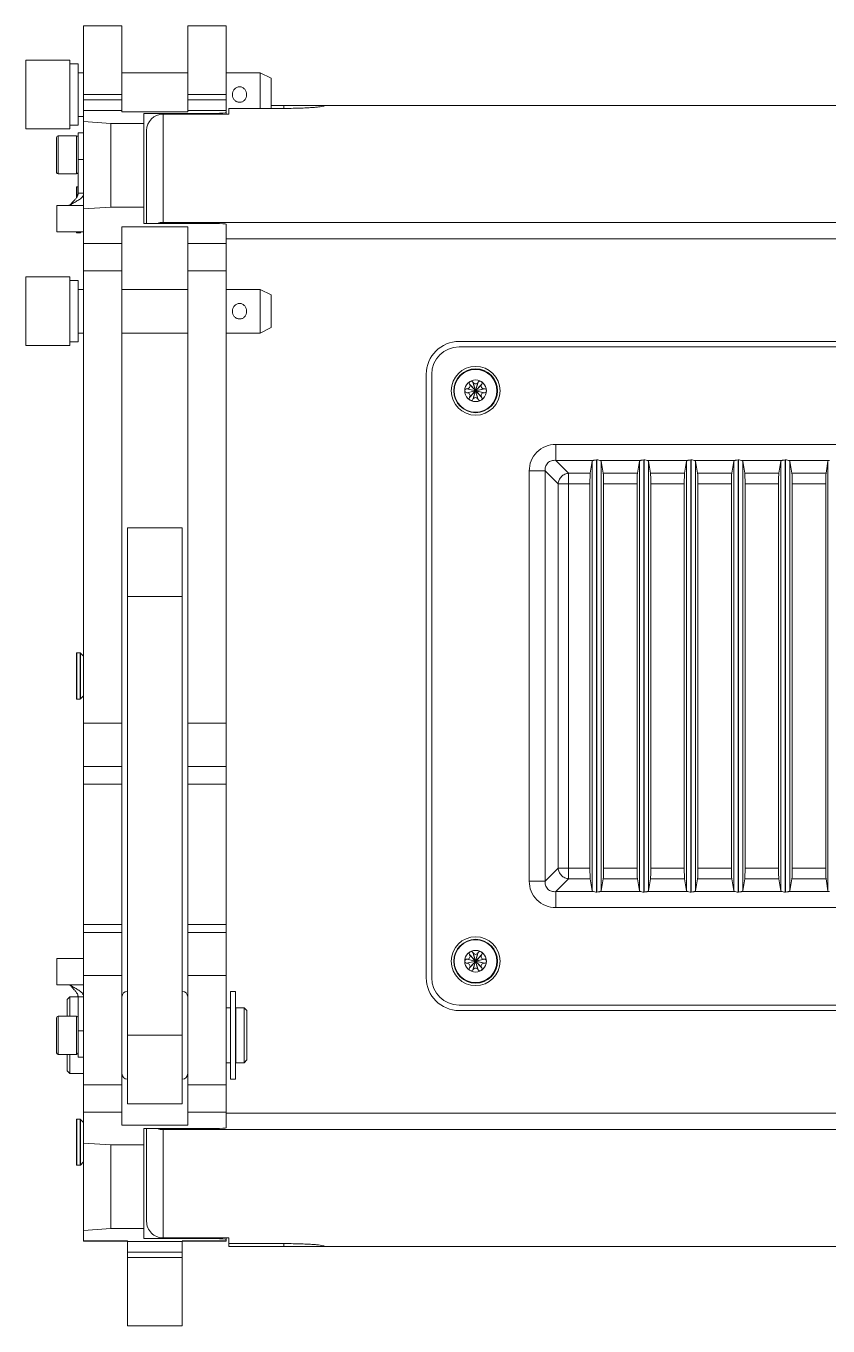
# Model space of a CAD drawing. Header units: millimetres. Extents: x 0 to 2524, y 0 to 1785.
# Drawn here: x 1620.2 to 1766.4, y 1192.5 to 1429.5 of the extents above; entities that cross this region are included whole.
import ezdxf

# ---------------------------------------------------------------- set-up
doc = ezdxf.new("R2010")
doc.units = ezdxf.units.MM
doc.header["$LTSCALE"] = 0.1
doc.layers.get('0').update_dxf_attribs({"lineweight": 13})

msp = doc.modelspace()

# ---------------------------------------------------------------- linework, layer by layer
for p, q in [((1630.67, 1207.96), (1630.67, 1429.47)), ((1637.67, 1429.47), (1630.67, 1429.47)), ((1637.67, 1413.82), (1637.67, 1429.47)), ((1649.67, 1413.82), (1649.67, 1429.47)), ((1656.67, 1429.47), (1649.67, 1429.47)), ((1656.67, 1413.41), (1656.67, 1429.47)), ((1620.17, 1410.72), (1620.17, 1423.22)), ((1628.17, 1423.22), (1620.17, 1423.22)), ((1628.17, 1410.72), (1628.17, 1423.22)), ((1629.67, 1422.55), (1628.17, 1422.55)), ((1629.67, 1411.39), (1629.67, 1422.55)), ((1630.67, 1420.95), (1629.67, 1420.95)), ((1649.67, 1420.95), (1637.67, 1420.95)), ((1662.87, 1420.95), (1656.67, 1420.95)), ((1662.87, 1414.45), (1662.87, 1420.95)), ((1664.87, 1419.95), (1662.87, 1420.95)), ((1664.87, 1414.45), (1664.87, 1419.95)), ((1637.67, 1416.97), (1630.67, 1416.97)), ((1637.67, 1416.03), (1630.67, 1416.03)), ((1656.67, 1416.97), (1649.67, 1416.97)), ((1656.67, 1416.03), (1649.67, 1416.03)), ((2305.47, 1414.97), (1664.87, 1414.97)), ((1667.17, 1414.45), (1667.17, 1414.97)), ((1630.67, 1412.99), (1629.67, 1412.99)), ((1637.67, 1414.04), (1630.67, 1414.04)), ((1649.67, 1413.82), (1637.67, 1413.82)), ((1641.67, 1393.46), (1641.67, 1413.54)), ((1654.67, 1413.54), (1641.67, 1413.54)), ((1645.17, 1393.46), (1645.17, 1413.41)), ((1645.17, 1413.41), (1657.17, 1413.41)), ((1656.67, 1414.04), (1649.67, 1414.04)), ((1654.67, 1413.54), (1654.67, 1413.41)), ((1657.17, 1414.45), (1657.17, 1413.41)), ((1667.17, 1414.45), (1657.17, 1414.45)), ((1628.17, 1410.72), (1620.17, 1410.72)), ((1629.67, 1411.39), (1628.17, 1411.39)), ((1630.67, 1412.07), (1635.67, 1411.72)), ((1635.67, 1396.47), (1635.67, 1411.72)), ((1635.67, 1411.72), (1641.67, 1411.72)), ((1642.17, 1393.46), (1642.17, 1410.4)), ((1625.76, 1402.79), (1625.76, 1409.15)), ((1626.06, 1402.49), (1626.06, 1409.45)), ((1629.37, 1409.45), (1626.06, 1409.45)), ((1629.37, 1402.49), (1629.37, 1409.45)), ((1629.67, 1398.97), (1629.67, 1409.97)), ((1630.67, 1409.97), (1629.67, 1409.97)), ((1630.67, 1405.14), (1629.67, 1405.14)), ((1629.37, 1402.49), (1626.06, 1402.49)), ((1629.37, 1398.16), (1629.37, 1400.07)), ((1629.47, 1398.3), (1629.47, 1400.17)), ((1629.67, 1400.17), (1629.47, 1400.17)), ((1629.66, 1398.81), (1629.67, 1398.97)), ((1630.67, 1398.97), (1629.67, 1398.97)), ((1625.79, 1396.77), (1625.79, 1391.97)), ((1628.04, 1396.77), (1625.79, 1396.77)), ((1628.22, 1396.77), (1630.67, 1396.77)), ((1630.67, 1396.12), (1635.67, 1396.47)), ((1635.67, 1396.47), (1641.67, 1396.47)), ((1645.17, 1393.67), (2325.17, 1393.67)), ((1630.67, 1391.97), (1625.79, 1391.97)), ((1629.37, 1391.87), (1629.37, 1391.97)), ((1629.47, 1391.77), (1629.47, 1391.97)), ((1630.03, 1391.77), (1629.47, 1391.77)), ((1630.03, 1391.77), (1630.03, 1391.97)), ((1630.1, 1391.8), (1630.1, 1391.97)), ((1630.27, 1391.97), (1630.1, 1391.8)), ((1637.67, 1229.1), (1637.67, 1392.83)), ((1649.67, 1392.83), (1637.67, 1392.83)), ((1654.67, 1393.46), (1641.67, 1393.46)), ((1649.67, 1229.1), (1649.67, 1392.83)), ((1656.67, 1228.61), (1656.67, 1393.32)), ((1630.67, 1389.8), (1637.67, 1389.8)), ((1649.67, 1389.8), (1656.67, 1389.8)), ((1656.67, 1390.67), (2313.67, 1390.67)), ((1637.67, 1384.81), (1630.67, 1384.81)), ((1656.67, 1384.81), (1649.67, 1384.81)), ((1620.17, 1371.22), (1620.17, 1383.72)), ((1628.17, 1383.72), (1620.17, 1383.72)), ((1628.17, 1371.22), (1628.17, 1383.72)), ((1629.67, 1383.05), (1628.17, 1383.05)), ((1629.67, 1371.89), (1629.67, 1383.05)), ((1630.67, 1381.45), (1629.67, 1381.45)), ((1649.67, 1381.45), (1637.67, 1381.45)), ((1662.87, 1381.45), (1656.67, 1381.45)), ((1662.87, 1373.49), (1662.87, 1381.45)), ((1664.87, 1380.45), (1662.87, 1381.45)), ((1664.87, 1374.49), (1664.87, 1380.45)), ((1630.67, 1373.49), (1629.67, 1373.49)), ((1649.67, 1373.49), (1637.67, 1373.49)), ((1662.87, 1373.49), (1656.67, 1373.49)), ((1664.87, 1374.49), (1662.87, 1373.49)), ((1628.17, 1371.22), (1620.17, 1371.22)), ((1629.67, 1371.89), (1628.17, 1371.89)), ((1699.17, 1371.97), (2271.17, 1371.97)), ((1904.17, 1370.97), (1699.17, 1370.97)), ((1693.17, 1255.97), (1693.17, 1365.97)), ((1694.17, 1365.97), (1694.17, 1255.97)), ((1700.57, 1363.34), (1703.77, 1362.59)), ((1700.57, 1363.34), (1700.65, 1363.34)), ((1700.57, 1362.59), (1703.77, 1363.34)), ((1700.65, 1363.34), (1703.68, 1362.59)), ((1700.65, 1362.59), (1703.68, 1363.34)), ((1701.04, 1361.77), (1703.29, 1364.17)), ((1701.09, 1364.09), (1701.04, 1364.17)), ((1701.04, 1364.17), (1703.29, 1361.77)), ((1701.09, 1361.84), (1703.25, 1364.09)), ((1701.09, 1364.09), (1703.25, 1361.84)), ((1701.69, 1361.39), (1702.64, 1364.54)), ((1701.69, 1364.54), (1702.64, 1361.39)), ((1701.69, 1364.54), (1701.74, 1364.47)), ((1701.74, 1361.47), (1702.6, 1364.47)), ((1701.74, 1364.47), (1702.6, 1361.47)), ((1702.6, 1364.47), (1702.64, 1364.54)), ((1703.29, 1364.17), (1703.25, 1364.09)), ((1703.68, 1363.34), (1703.77, 1363.34)), ((1700.65, 1362.59), (1700.57, 1362.59)), ((1701.04, 1361.77), (1701.09, 1361.84)), ((1701.74, 1361.47), (1701.69, 1361.39)), ((1702.64, 1361.39), (1702.6, 1361.47)), ((1703.25, 1361.84), (1703.29, 1361.77)), ((1703.77, 1362.59), (1703.68, 1362.59)), ((1716.78, 1353.18), (1716.78, 1350.28)), ((1716.78, 1353.18), (1886.55, 1353.18)), ((1719.14, 1347.93), (1716.78, 1350.28)), ((1723.69, 1350.28), (1716.78, 1350.28)), ((1723.08, 1347.93), (1723.44, 1350.14)), ((1723.44, 1350.14), (1723.44, 1271.8)), ((1724.24, 1350.35), (1724.24, 1271.58)), ((1724.24, 1350.35), (1724.29, 1350.35)), ((1724.29, 1271.58), (1724.29, 1350.35)), ((1732.29, 1350.28), (1724.85, 1350.28)), ((1725.09, 1271.8), (1725.09, 1350.14)), ((1725.45, 1347.93), (1725.09, 1350.14)), ((1731.68, 1347.93), (1732.04, 1350.14)), ((1732.04, 1350.14), (1732.04, 1271.8)), ((1732.84, 1350.35), (1732.84, 1271.58)), ((1732.84, 1350.35), (1732.89, 1350.35)), ((1732.89, 1271.58), (1732.89, 1350.35)), ((1740.89, 1350.28), (1733.45, 1350.28)), ((1733.69, 1271.8), (1733.69, 1350.14)), ((1734.05, 1347.93), (1733.69, 1350.14)), ((1740.28, 1347.93), (1740.64, 1350.14)), ((1740.64, 1350.14), (1740.64, 1271.8)), ((1741.44, 1350.35), (1741.44, 1271.58)), ((1741.44, 1350.35), (1741.49, 1350.35)), ((1741.49, 1271.58), (1741.49, 1350.35)), ((1749.49, 1350.28), (1742.05, 1350.28)), ((1742.29, 1271.8), (1742.29, 1350.14)), ((1742.65, 1347.93), (1742.29, 1350.14)), ((1748.88, 1347.93), (1749.24, 1350.14)), ((1749.24, 1350.14), (1749.24, 1271.8)), ((1750.04, 1350.35), (1750.04, 1271.58)), ((1750.04, 1350.35), (1750.09, 1350.35)), ((1750.09, 1271.58), (1750.09, 1350.35)), ((1758.09, 1350.28), (1750.65, 1350.28)), ((1750.89, 1271.8), (1750.89, 1350.14)), ((1751.25, 1347.93), (1750.89, 1350.14)), ((1757.48, 1347.93), (1757.84, 1350.14)), ((1757.84, 1350.14), (1757.84, 1271.8)), ((1758.64, 1350.35), (1758.64, 1271.58)), ((1758.64, 1350.35), (1758.69, 1350.35)), ((1758.69, 1271.58), (1758.69, 1350.35)), ((1766.69, 1350.28), (1759.25, 1350.28)), ((1759.49, 1271.8), (1759.49, 1350.14)), ((1759.85, 1347.93), (1759.49, 1350.14)), ((1766.08, 1347.93), (1766.44, 1350.14)), ((1766.44, 1350.14), (1766.44, 1271.8)), ((1711.95, 1273.58), (1711.95, 1348.35)), ((1711.95, 1348.35), (1714.85, 1348.35)), ((1714.85, 1273.58), (1714.85, 1348.35)), ((1717.21, 1346), (1714.85, 1348.35)), ((1719.14, 1274.01), (1719.14, 1347.93)), ((1723.08, 1347.93), (1719.14, 1347.93)), ((1731.68, 1347.93), (1725.45, 1347.93)), ((1740.28, 1347.93), (1734.05, 1347.93)), ((1748.88, 1347.93), (1742.65, 1347.93)), ((1757.48, 1347.93), (1751.25, 1347.93)), ((1766.08, 1347.93), (1759.85, 1347.93)), ((1717.21, 1346), (1717.21, 1275.94)), ((1717.21, 1346), (1723.02, 1346)), ((1723.02, 1275.94), (1723.02, 1346)), ((1725.52, 1275.94), (1725.52, 1346)), ((1731.62, 1346), (1725.52, 1346)), ((1731.62, 1275.94), (1731.62, 1346)), ((1734.12, 1275.94), (1734.12, 1346)), ((1740.22, 1346), (1734.12, 1346)), ((1740.22, 1275.94), (1740.22, 1346)), ((1742.72, 1275.94), (1742.72, 1346)), ((1748.82, 1346), (1742.72, 1346)), ((1748.82, 1275.94), (1748.82, 1346)), ((1751.32, 1275.94), (1751.32, 1346)), ((1757.42, 1346), (1751.32, 1346)), ((1757.42, 1275.94), (1757.42, 1346)), ((1759.92, 1275.94), (1759.92, 1346)), ((1766.02, 1346), (1759.92, 1346)), ((1766.02, 1275.94), (1766.02, 1346)), ((1638.67, 1232.97), (1638.67, 1337.97)), ((1648.67, 1337.97), (1638.67, 1337.97)), ((1648.67, 1232.97), (1648.67, 1337.97)), ((1648.67, 1325.47), (1638.67, 1325.47)), ((1629.37, 1306.87), (1629.37, 1315.07)), ((1629.47, 1306.77), (1629.47, 1315.17)), ((1630.03, 1315.17), (1629.47, 1315.17)), ((1630.03, 1306.77), (1630.03, 1315.17)), ((1630.1, 1306.8), (1630.1, 1315.14)), ((1630.62, 1314.62), (1630.1, 1315.14)), ((1630.03, 1306.77), (1629.47, 1306.77)), ((1630.62, 1307.32), (1630.1, 1306.8)), ((1637.67, 1302.35), (1630.67, 1302.35)), ((1656.67, 1302.35), (1649.67, 1302.35)), ((1637.67, 1294.47), (1630.67, 1294.47)), ((1656.67, 1294.47), (1649.67, 1294.47)), ((1630.67, 1291.27), (1637.67, 1291.27)), ((1649.67, 1291.27), (1656.67, 1291.27)), ((1717.21, 1275.94), (1714.85, 1273.58)), ((1717.21, 1275.94), (1723.02, 1275.94)), ((1725.52, 1275.94), (1731.62, 1275.94)), ((1734.12, 1275.94), (1740.22, 1275.94)), ((1742.72, 1275.94), (1748.82, 1275.94)), ((1751.32, 1275.94), (1757.42, 1275.94)), ((1759.92, 1275.94), (1766.02, 1275.94)), ((1711.95, 1273.58), (1714.85, 1273.58)), ((1719.14, 1274.01), (1716.78, 1271.65)), ((1719.14, 1274.01), (1723.08, 1274.01)), ((1723.08, 1274.01), (1723.44, 1271.8)), ((1725.45, 1274.01), (1725.09, 1271.8)), ((1725.45, 1274.01), (1731.68, 1274.01)), ((1731.68, 1274.01), (1732.04, 1271.8)), ((1734.05, 1274.01), (1733.69, 1271.8)), ((1734.05, 1274.01), (1740.28, 1274.01)), ((1740.28, 1274.01), (1740.64, 1271.8)), ((1742.65, 1274.01), (1742.29, 1271.8)), ((1742.65, 1274.01), (1748.88, 1274.01)), ((1748.88, 1274.01), (1749.24, 1271.8)), ((1751.25, 1274.01), (1750.89, 1271.8)), ((1751.25, 1274.01), (1757.48, 1274.01)), ((1757.48, 1274.01), (1757.84, 1271.8)), ((1759.85, 1274.01), (1759.49, 1271.8)), ((1759.85, 1274.01), (1766.08, 1274.01)), ((1766.08, 1274.01), (1766.44, 1271.8)), ((1716.78, 1268.75), (1716.78, 1271.65)), ((1716.78, 1271.65), (1723.69, 1271.65)), ((1724.29, 1271.58), (1724.24, 1271.58)), ((1724.85, 1271.65), (1732.29, 1271.65)), ((1732.89, 1271.58), (1732.84, 1271.58)), ((1733.45, 1271.65), (1740.89, 1271.65)), ((1741.49, 1271.58), (1741.44, 1271.58)), ((1742.05, 1271.65), (1749.49, 1271.65)), ((1750.09, 1271.58), (1750.04, 1271.58)), ((1750.65, 1271.65), (1758.09, 1271.65)), ((1758.69, 1271.58), (1758.64, 1271.58)), ((1759.25, 1271.65), (1766.69, 1271.65)), ((1886.55, 1268.75), (1716.78, 1268.75)), ((1630.67, 1265.67), (1637.67, 1265.67)), ((1649.67, 1265.67), (1656.67, 1265.67)), ((1630.67, 1264.23), (1637.67, 1264.23)), ((1649.67, 1264.23), (1656.67, 1264.23)), ((1625.79, 1254.67), (1625.79, 1259.47)), ((1625.79, 1259.47), (1630.67, 1259.47)), ((1700.57, 1259.34), (1703.77, 1258.59)), ((1700.57, 1259.34), (1700.65, 1259.34)), ((1700.57, 1258.59), (1703.77, 1259.34)), ((1700.65, 1258.59), (1700.57, 1258.59)), ((1700.65, 1259.34), (1703.68, 1258.59)), ((1700.65, 1258.59), (1703.68, 1259.34)), ((1701.09, 1260.09), (1701.04, 1260.17)), ((1701.04, 1260.17), (1703.29, 1257.77)), ((1701.04, 1257.77), (1703.29, 1260.17)), ((1701.09, 1260.09), (1703.25, 1257.84)), ((1701.09, 1257.84), (1703.25, 1260.09)), ((1701.69, 1260.54), (1701.74, 1260.47)), ((1701.69, 1260.54), (1702.64, 1257.39)), ((1701.69, 1257.39), (1702.64, 1260.54)), ((1701.74, 1260.47), (1702.6, 1257.47)), ((1701.74, 1257.47), (1702.6, 1260.47)), ((1702.6, 1260.47), (1702.64, 1260.54)), ((1703.29, 1260.17), (1703.25, 1260.09)), ((1703.68, 1259.34), (1703.77, 1259.34)), ((1703.77, 1258.59), (1703.68, 1258.59)), ((1630.67, 1256.35), (1637.67, 1256.35)), ((1649.67, 1256.35), (1656.67, 1256.35)), ((1701.04, 1257.77), (1701.09, 1257.84)), ((1701.74, 1257.47), (1701.69, 1257.39)), ((1702.64, 1257.39), (1702.6, 1257.47)), ((1703.25, 1257.84), (1703.29, 1257.77)), ((1625.79, 1254.67), (1628.04, 1254.67)), ((1630.67, 1254.67), (1628.22, 1254.67)), ((1627.67, 1251.97), (1628.17, 1252.47)), ((1627.67, 1251.97), (1627.67, 1248.95)), ((1628.17, 1252.47), (1628.17, 1248.95)), ((1629.67, 1252.47), (1628.17, 1252.47)), ((1629.67, 1252.47), (1629.66, 1252.62)), ((1629.67, 1241.47), (1629.67, 1252.47)), ((1629.67, 1252.47), (1630.67, 1252.47)), ((1657.47, 1237.47), (1657.47, 1253.47)), ((1658.37, 1253.47), (1657.47, 1253.47)), ((1658.37, 1253.47), (1658.37, 1237.47)), ((1657.47, 1250.47), (1656.67, 1250.47)), ((1658.47, 1249.47), (1658.37, 1249.47)), ((1658.47, 1240.47), (1658.47, 1250.47)), ((1659.97, 1250.47), (1658.47, 1250.47)), ((1659.97, 1250.47), (1659.97, 1240.47)), ((1660.47, 1249.97), (1659.97, 1250.47)), ((1660.47, 1249.97), (1660.47, 1240.97)), ((1699.17, 1250.97), (1904.17, 1250.97)), ((2271.17, 1249.97), (1699.17, 1249.97)), ((1625.76, 1242.29), (1625.76, 1248.65)), ((1626.06, 1241.99), (1626.06, 1248.95)), ((1629.37, 1248.95), (1626.06, 1248.95)), ((1629.37, 1241.99), (1629.37, 1248.95)), ((1630.67, 1246.3), (1629.67, 1246.3)), ((1648.67, 1245.47), (1638.67, 1245.47)), ((1629.37, 1241.99), (1626.06, 1241.99)), ((1627.67, 1241.99), (1627.67, 1238.97)), ((1628.17, 1241.99), (1628.17, 1238.47)), ((1630.67, 1241.47), (1629.67, 1241.47)), ((1657.47, 1240.47), (1656.67, 1240.47)), ((1658.47, 1241.47), (1658.37, 1241.47)), ((1659.97, 1240.47), (1658.47, 1240.47)), ((1660.47, 1240.97), (1659.97, 1240.47)), ((1627.67, 1238.97), (1628.17, 1238.47)), ((1630.67, 1238.47), (1628.17, 1238.47)), ((1658.37, 1237.47), (1657.47, 1237.47)), ((1630.67, 1236.42), (1637.67, 1236.42)), ((1649.67, 1236.42), (1656.67, 1236.42)), ((1648.67, 1232.97), (1638.67, 1232.97)), ((1629.37, 1221.87), (1629.37, 1230.07)), ((1629.47, 1221.77), (1629.47, 1230.17)), ((1630.03, 1230.17), (1629.47, 1230.17)), ((1630.03, 1221.77), (1630.03, 1230.17)), ((1630.1, 1221.8), (1630.1, 1230.14)), ((1630.62, 1229.62), (1630.1, 1230.14)), ((1630.67, 1231.44), (1637.67, 1231.44)), ((1649.67, 1231.44), (1656.67, 1231.44)), ((1656.67, 1231.26), (2313.67, 1231.26)), ((1649.67, 1229.1), (1637.67, 1229.1)), ((1641.67, 1208.4), (1641.67, 1228.47)), ((1654.67, 1228.47), (1641.67, 1228.47)), ((1642.17, 1211.54), (1642.17, 1228.47)), ((1645.17, 1208.53), (1645.17, 1228.47)), ((1645.17, 1228.27), (2325.17, 1228.27)), ((1635.67, 1225.47), (1630.67, 1225.82)), ((1635.67, 1210.22), (1635.67, 1225.47)), ((1635.67, 1225.47), (1641.67, 1225.47)), ((1630.03, 1221.77), (1629.47, 1221.77)), ((1630.62, 1222.32), (1630.1, 1221.8)), ((1635.67, 1210.22), (1630.67, 1209.87)), ((1635.67, 1210.22), (1641.67, 1210.22)), ((1630.67, 1207.97), (1638.67, 1207.97)), ((1630.67, 1207.96), (1638.67, 1207.96)), ((1638.67, 1207.96), (1638.67, 1207.97)), ((1638.67, 1192.47), (1638.67, 1207.9)), ((1648.67, 1207.9), (1638.67, 1207.9)), ((1654.67, 1208.4), (1641.67, 1208.4)), ((1645.17, 1208.53), (1657.17, 1208.53)), ((1648.67, 1207.97), (1656.67, 1207.97)), ((1648.67, 1207.96), (1656.67, 1207.96)), ((1648.67, 1192.47), (1648.67, 1207.9)), ((1654.67, 1208.53), (1654.67, 1208.4)), ((1656.67, 1207.96), (1656.67, 1208.53)), ((1657.17, 1206.97), (1657.17, 1208.53)), ((1667.17, 1207.49), (1657.17, 1207.49)), ((1657.17, 1206.97), (2313.17, 1206.97)), ((1667.17, 1206.97), (1667.17, 1207.49)), ((1648.67, 1205.91), (1638.67, 1205.91)), ((1648.67, 1204.97), (1638.67, 1204.97)), ((1648.67, 1192.47), (1638.67, 1192.47))]:
    msp.add_line(p, q)
for centre, radius in [((1702.17, 1362.97), 4.45), ((1702.17, 1362.97), 4), ((1702.17, 1362.97), 3.9), ((1702.17, 1362.97), 1.98), ((1702.17, 1258.97), 4.45), ((1702.17, 1258.97), 4), ((1702.17, 1258.97), 3.9), ((1702.17, 1258.97), 1.98)]:
    msp.add_circle(centre, radius)
for centre, radius, start, end in [((1667.17, 1518.41), 103.96, 269.9985, 270.5895), ((1626.06, 1409.15), 0.3, 90, 180), ((1629.37, 1409.15), 0.3, 0, 90), ((1626.06, 1402.79), 0.3, 180, 270), ((1629.37, 1402.79), 0.3, 270, 0), ((1629.47, 1400.07), 0.1, 90, 180), ((1627.94, 1397.28), 0.516, 277.5625, 285.1847), ((1628.04, 1397.27), 0.506, 270.0052, 281.1793), ((1628.04, 1397.27), 0.501, 281.1897, 308.1835), ((1628.59, 1400.44), 3.69, 262.8654, 264.1869), ((1629.47, 1391.87), 0.1, 180, 270), ((1630.03, 1391.87), 0.1, 270, 315), ((1699.17, 1365.97), 6, 90, 180), ((1699.17, 1365.97), 5, 90, 180), ((1700.57, 1362.97), 0.375, 90, 270), ((1700.65, 1363.84), 0.5, 270, 30), ((1701.37, 1364.35), 0.375, 30, 210), ((1702.17, 1364.72), 0.5, 210, 330), ((1702.97, 1364.35), 0.375, 330, 150), ((1703.68, 1363.84), 0.5, 150, 270), ((1703.77, 1362.97), 0.375, 270, 90), ((1700.65, 1362.09), 0.5, 330, 90), ((1701.37, 1361.58), 0.375, 150, 330), ((1702.17, 1361.22), 0.5, 30, 150), ((1702.97, 1361.58), 0.375, 210, 30), ((1703.68, 1362.09), 0.5, 90, 210), ((1629.47, 1315.07), 0.1, 90, 180), ((1630.03, 1315.07), 0.1, 45, 90), ((1629.47, 1306.87), 0.1, 180, 270), ((1630.03, 1306.87), 0.1, 270, 315), ((1700.57, 1258.97), 0.375, 90, 270), ((1700.65, 1259.84), 0.5, 270, 30), ((1700.65, 1258.09), 0.5, 330, 90), ((1701.37, 1260.35), 0.375, 30, 210), ((1702.17, 1260.72), 0.5, 210, 330), ((1702.97, 1260.35), 0.375, 330, 150), ((1703.68, 1259.84), 0.5, 150, 270), ((1703.68, 1258.09), 0.5, 90, 210), ((1703.77, 1258.97), 0.375, 270, 90), ((1701.37, 1257.58), 0.375, 150, 330), ((1702.17, 1257.22), 0.5, 30, 150), ((1702.97, 1257.58), 0.375, 210, 30), ((1627.93, 1254.12), 0.549, 79.5294, 84.8389), ((1627.94, 1254.16), 0.507, 78.3471, 79.4715), ((1628.04, 1254.16), 0.507, 85.19, 90.0002), ((1628.04, 1254.17), 0.502, 51.8218, 85.2209), ((1699.17, 1255.97), 6, 180, 270), ((1699.17, 1255.97), 5, 180, 270), ((1638.67, 1252.47), 1, 90, 180), ((1648.67, 1252.47), 1, 0, 90), ((1626.06, 1248.65), 0.3, 90, 180), ((1629.37, 1248.65), 0.3, 0, 90), ((1626.06, 1242.29), 0.3, 180, 270), ((1629.37, 1242.29), 0.3, 270, 0), ((1638.67, 1238.47), 1, 180, 270), ((1648.67, 1238.47), 1, 270, 0), ((1629.47, 1230.07), 0.1, 90, 180), ((1630.03, 1230.07), 0.1, 45, 90), ((1629.47, 1221.87), 0.1, 180, 270), ((1630.03, 1221.87), 0.1, 270, 315), ((1667.17, 1103.53), 103.96, 89.4106, 90.0015)]:
    msp.add_arc(centre, radius, start, end)
for centre, major_axis, ratio, start_param, end_param in [((1645.17, 1410.4), (0, 3.01), 0.997492, 0, 1.570796), ((1654.67, 1413.68), (2, 0), 0.069927, -1.570796, 0), ((1654.67, 1393.32), (2, 0), 0.069927, 0, 1.570796), ((1724.24, 1350.13), (0.8, 0), 0.267949, 2.336967, 3.097959), ((1724.29, 1350.13), (0.8, 0), 0.267949, 0.043633, 0.804626), ((1732.84, 1350.13), (0.8, 0), 0.267949, 2.336967, 3.097959), ((1732.89, 1350.13), (0.8, 0), 0.267949, 0.043633, 0.804626), ((1741.44, 1350.13), (0.8, 0), 0.267949, 2.336967, 3.097959), ((1741.49, 1350.13), (0.8, 0), 0.267949, 0.043633, 0.804626), ((1750.04, 1350.13), (0.8, 0), 0.267949, 2.336967, 3.097959), ((1750.09, 1350.13), (0.8, 0), 0.267949, 0.043633, 0.804626), ((1758.64, 1350.13), (0.8, 0), 0.267949, 2.336967, 3.097959), ((1758.69, 1350.13), (0.8, 0), 0.267949, 0.043633, 0.804626), ((1723.11, 1346), (0, 2), 0.043661, 0.261799, 1.570796), ((1725.43, 1346), (0, 2), 0.043661, -1.570796, -0.261799), ((1731.71, 1346), (0, 2), 0.043661, 0.261799, 1.570796), ((1734.03, 1346), (0, 2), 0.043661, -1.570796, -0.261799), ((1740.31, 1346), (0, 2), 0.043661, 0.261799, 1.570796), ((1742.63, 1346), (0, 2), 0.043661, -1.570796, -0.261799), ((1748.91, 1346), (0, 2), 0.043661, 0.261799, 1.570796), ((1751.23, 1346), (0, 2), 0.043661, -1.570796, -0.261799), ((1757.51, 1346), (0, 2), 0.043661, 0.261799, 1.570796), ((1759.83, 1346), (0, 2), 0.043661, -1.570796, -0.261799), ((1766.11, 1346), (0, 2), 0.043661, 0.261799, 1.570796), ((1723.11, 1275.94), (0, 2), 0.043661, 1.570796, 2.879793), ((1725.43, 1275.94), (0, 2), 0.043661, -2.879793, -1.570796), ((1731.71, 1275.94), (0, 2), 0.043661, 1.570796, 2.879793), ((1734.03, 1275.94), (0, 2), 0.043661, -2.879793, -1.570796), ((1740.31, 1275.94), (0, 2), 0.043661, 1.570796, 2.879793), ((1742.63, 1275.94), (0, 2), 0.043661, -2.879793, -1.570796), ((1748.91, 1275.94), (0, 2), 0.043661, 1.570796, 2.879793), ((1751.23, 1275.94), (0, 2), 0.043661, -2.879793, -1.570796), ((1757.51, 1275.94), (0, 2), 0.043661, 1.570796, 2.879793), ((1759.83, 1275.94), (0, 2), 0.043661, -2.879793, -1.570796), ((1766.11, 1275.94), (0, 2), 0.043661, 1.570796, 2.879793), ((1724.24, 1271.81), (0.8, 0), 0.267949, -3.097959, -2.336967), ((1724.29, 1271.81), (0.8, 0), 0.267949, -0.804626, -0.043633), ((1732.84, 1271.81), (0.8, 0), 0.267949, -3.097959, -2.336967), ((1732.89, 1271.81), (0.8, 0), 0.267949, -0.804626, -0.043633), ((1741.44, 1271.81), (0.8, 0), 0.267949, -3.097959, -2.336967), ((1741.49, 1271.81), (0.8, 0), 0.267949, -0.804626, -0.043633), ((1750.04, 1271.81), (0.8, 0), 0.267949, -3.097959, -2.336967), ((1750.09, 1271.81), (0.8, 0), 0.267949, -0.804626, -0.043633), ((1758.64, 1271.81), (0.8, 0), 0.267949, -3.097959, -2.336967), ((1758.69, 1271.81), (0.8, 0), 0.267949, -0.804626, -0.043633), ((1654.67, 1228.61), (2, 0), 0.069927, -1.570796, 0), ((1645.17, 1211.54), (0, 3.01), 0.997492, 1.570796, 3.141593), ((1654.67, 1208.26), (2, 0), 0.069927, 0, 1.570796)]:
    msp.add_ellipse(centre, major_axis=major_axis, ratio=ratio, start_param=start_param, end_param=end_param)
for points, knots in [([(1660.41, 1416.97), (1660.41, 1417.14), (1660.35, 1417.5), (1660.12, 1417.89), (1659.87, 1418.13), (1659.64, 1418.27), (1659.39, 1418.36), (1659.12, 1418.39), (1658.85, 1418.36), (1658.6, 1418.27), (1658.37, 1418.13), (1658.11, 1417.89), (1657.89, 1417.5), (1657.83, 1417.14), (1657.83, 1416.97)], [0, 0, 0, 0, 0.125615, 0.249729, 0.311802, 0.374114, 0.436875, 0.499999, 0.563124, 0.625885, 0.688197, 0.75027, 0.874385, 1, 1, 1, 1]), ([(1657.83, 1416.97), (1657.83, 1416.79), (1657.89, 1416.44), (1658.11, 1416.04), (1658.37, 1415.8), (1658.6, 1415.66), (1658.85, 1415.58), (1659.12, 1415.55), (1659.39, 1415.58), (1659.64, 1415.66), (1659.87, 1415.8), (1660.12, 1416.04), (1660.35, 1416.44), (1660.41, 1416.79), (1660.41, 1416.97)], [0, 0, 0, 0, 0.125615, 0.249729, 0.311802, 0.374114, 0.436875, 0.499999, 0.563124, 0.625885, 0.688197, 0.75027, 0.874385, 1, 1, 1, 1]), ([(1668.24, 1414.45), (1668.67, 1414.46), (1669.5, 1414.47), (1670.69, 1414.51), (1671.77, 1414.56), (1672.71, 1414.62), (1673.48, 1414.69), (1674.05, 1414.77), (1674.39, 1414.84), (1674.55, 1414.91), (1674.6, 1414.95), (1674.6, 1414.97)], [0, 0, 0, 0, 0.199292, 0.387154, 0.557771, 0.705883, 0.82695, 0.917351, 0.974692, 0.990901, 1, 1, 1, 1]), ([(1630.6, 1398.59), (1630.58, 1398.55), (1630.53, 1398.45), (1630.45, 1398.32), (1630.34, 1398.19), (1630.18, 1398.04), (1629.95, 1397.85), (1629.63, 1397.66), (1629.3, 1397.47), (1628.97, 1397.28), (1628.64, 1397.09), (1628.44, 1396.95), (1628.35, 1396.88)], [0, 0, 0, 0, 0.054065, 0.108813, 0.164989, 0.22302, 0.345041, 0.474143, 0.607668, 0.742151, 0.873982, 1, 1, 1, 1]), ([(1628.36, 1396.98), (1628.48, 1397.15), (1628.68, 1397.38), (1628.95, 1397.67), (1629.15, 1397.88), (1629.33, 1398.09), (1629.49, 1398.32), (1629.58, 1398.52), (1629.64, 1398.68), (1629.65, 1398.77), (1629.66, 1398.81)], [0, 0, 0, 0, 0.267832, 0.399221, 0.527243, 0.650726, 0.769335, 0.884403, 0.94179, 1, 1, 1, 1]), ([(1628.07, 1396.79), (1628.13, 1396.8), (1628.24, 1396.85), (1628.32, 1396.94), (1628.36, 1396.98)], [0, 0, 0, 0, 0.500174, 1, 1, 1, 1]), ([(1628.36, 1396.98), (1628.36, 1396.97), (1628.36, 1396.94), (1628.35, 1396.9), (1628.35, 1396.88)], [0, 0, 0, 0, 0.319731, 1, 1, 1, 1]), ([(1660.41, 1377.47), (1660.41, 1377.64), (1660.35, 1378), (1660.12, 1378.39), (1659.87, 1378.63), (1659.64, 1378.77), (1659.39, 1378.86), (1659.12, 1378.89), (1658.85, 1378.86), (1658.6, 1378.77), (1658.37, 1378.63), (1658.11, 1378.39), (1657.89, 1378), (1657.83, 1377.64), (1657.83, 1377.47)], [0, 0, 0, 0, 0.125615, 0.249729, 0.311802, 0.374114, 0.436875, 0.499999, 0.563124, 0.625885, 0.688197, 0.75027, 0.874385, 1, 1, 1, 1]), ([(1657.83, 1377.47), (1657.83, 1377.29), (1657.89, 1376.94), (1658.11, 1376.54), (1658.37, 1376.3), (1658.6, 1376.16), (1658.85, 1376.08), (1659.12, 1376.05), (1659.39, 1376.08), (1659.64, 1376.16), (1659.87, 1376.3), (1660.12, 1376.54), (1660.35, 1376.94), (1660.41, 1377.29), (1660.41, 1377.47)], [0, 0, 0, 0, 0.125615, 0.249729, 0.311802, 0.374114, 0.436875, 0.499999, 0.563124, 0.625885, 0.688197, 0.75027, 0.874385, 1, 1, 1, 1]), ([(1711.95, 1348.35), (1711.95, 1348.98), (1712.19, 1350.26), (1713.26, 1351.88), (1714.88, 1352.94), (1716.15, 1353.18), (1716.78, 1353.18)], [0, 0, 0, 0, 0.250064, 0.499923, 0.74983, 1, 1, 1, 1]), ([(1714.85, 1348.35), (1714.83, 1348.61), (1714.87, 1349.14), (1715.28, 1349.85), (1715.99, 1350.26), (1716.53, 1350.31), (1716.78, 1350.28)], [0, 0, 0, 0, 0.246882, 0.499895, 0.752996, 1, 1, 1, 1]), ([(1723.69, 1350.28), (1723.73, 1350.29), (1723.91, 1350.34), (1724.1, 1350.35), (1724.24, 1350.35)], [0, 0, 0, 0, 0.217334, 1, 1, 1, 1]), ([(1724.29, 1350.35), (1724.35, 1350.35), (1724.53, 1350.35), (1724.72, 1350.32), (1724.85, 1350.28)], [0, 0, 0, 0, 0.273487, 1, 1, 1, 1]), ([(1732.29, 1350.28), (1732.33, 1350.29), (1732.51, 1350.34), (1732.7, 1350.35), (1732.84, 1350.35)], [0, 0, 0, 0, 0.217334, 1, 1, 1, 1]), ([(1732.89, 1350.35), (1732.95, 1350.35), (1733.13, 1350.35), (1733.32, 1350.32), (1733.45, 1350.28)], [0, 0, 0, 0, 0.273487, 1, 1, 1, 1]), ([(1740.89, 1350.28), (1740.93, 1350.29), (1741.11, 1350.34), (1741.3, 1350.35), (1741.44, 1350.35)], [0, 0, 0, 0, 0.217334, 1, 1, 1, 1]), ([(1741.49, 1350.35), (1741.55, 1350.35), (1741.73, 1350.35), (1741.92, 1350.32), (1742.05, 1350.28)], [0, 0, 0, 0, 0.273487, 1, 1, 1, 1]), ([(1749.49, 1350.28), (1749.53, 1350.29), (1749.71, 1350.34), (1749.9, 1350.35), (1750.04, 1350.35)], [0, 0, 0, 0, 0.217334, 1, 1, 1, 1]), ([(1750.09, 1350.35), (1750.15, 1350.35), (1750.33, 1350.35), (1750.52, 1350.32), (1750.65, 1350.28)], [0, 0, 0, 0, 0.273487, 1, 1, 1, 1]), ([(1758.09, 1350.28), (1758.13, 1350.29), (1758.31, 1350.34), (1758.5, 1350.35), (1758.64, 1350.35)], [0, 0, 0, 0, 0.217334, 1, 1, 1, 1]), ([(1758.69, 1350.35), (1758.75, 1350.35), (1758.93, 1350.35), (1759.12, 1350.32), (1759.25, 1350.28)], [0, 0, 0, 0, 0.273487, 1, 1, 1, 1]), ([(1719.14, 1347.93), (1718.9, 1347.91), (1718.41, 1347.78), (1717.79, 1347.35), (1717.35, 1346.73), (1717.23, 1346.24), (1717.21, 1346)], [0, 0, 0, 0, 0.24802, 0.5, 0.75198, 1, 1, 1, 1]), ([(1717.21, 1275.94), (1717.23, 1275.7), (1717.35, 1275.21), (1717.79, 1274.59), (1718.41, 1274.15), (1718.9, 1274.02), (1719.14, 1274.01)], [0, 0, 0, 0, 0.24802, 0.5, 0.75198, 1, 1, 1, 1]), ([(1716.78, 1268.75), (1716.15, 1268.75), (1714.88, 1268.99), (1713.26, 1270.06), (1712.19, 1271.68), (1711.95, 1272.95), (1711.95, 1273.58)], [0, 0, 0, 0, 0.250064, 0.499923, 0.74983, 1, 1, 1, 1]), ([(1716.78, 1271.65), (1716.53, 1271.63), (1715.99, 1271.67), (1715.28, 1272.08), (1714.87, 1272.79), (1714.83, 1273.33), (1714.85, 1273.58)], [0, 0, 0, 0, 0.246882, 0.499895, 0.752996, 1, 1, 1, 1]), ([(1724.24, 1271.58), (1724.19, 1271.58), (1724.01, 1271.59), (1723.82, 1271.62), (1723.69, 1271.65)], [0, 0, 0, 0, 0.273487, 1, 1, 1, 1]), ([(1724.85, 1271.65), (1724.81, 1271.64), (1724.63, 1271.6), (1724.44, 1271.58), (1724.29, 1271.58)], [0, 0, 0, 0, 0.217334, 1, 1, 1, 1]), ([(1732.84, 1271.58), (1732.79, 1271.58), (1732.61, 1271.59), (1732.42, 1271.62), (1732.29, 1271.65)], [0, 0, 0, 0, 0.273487, 1, 1, 1, 1]), ([(1733.45, 1271.65), (1733.41, 1271.64), (1733.23, 1271.6), (1733.04, 1271.58), (1732.89, 1271.58)], [0, 0, 0, 0, 0.217334, 1, 1, 1, 1]), ([(1741.44, 1271.58), (1741.39, 1271.58), (1741.21, 1271.59), (1741.02, 1271.62), (1740.89, 1271.65)], [0, 0, 0, 0, 0.273487, 1, 1, 1, 1]), ([(1742.05, 1271.65), (1742.01, 1271.64), (1741.83, 1271.6), (1741.64, 1271.58), (1741.49, 1271.58)], [0, 0, 0, 0, 0.217334, 1, 1, 1, 1]), ([(1750.04, 1271.58), (1749.99, 1271.58), (1749.81, 1271.59), (1749.62, 1271.62), (1749.49, 1271.65)], [0, 0, 0, 0, 0.273487, 1, 1, 1, 1]), ([(1750.65, 1271.65), (1750.61, 1271.64), (1750.43, 1271.6), (1750.24, 1271.58), (1750.09, 1271.58)], [0, 0, 0, 0, 0.217334, 1, 1, 1, 1]), ([(1758.64, 1271.58), (1758.59, 1271.58), (1758.41, 1271.59), (1758.22, 1271.62), (1758.09, 1271.65)], [0, 0, 0, 0, 0.273487, 1, 1, 1, 1]), ([(1759.25, 1271.65), (1759.21, 1271.64), (1759.03, 1271.6), (1758.84, 1271.58), (1758.69, 1271.58)], [0, 0, 0, 0, 0.217334, 1, 1, 1, 1]), ([(1628.36, 1254.45), (1628.35, 1254.46), (1628.33, 1254.49), (1628.28, 1254.54), (1628.22, 1254.59), (1628.14, 1254.63), (1628.08, 1254.65), (1628.04, 1254.66)], [0, 0, 0, 0, 0.124631, 0.249724, 0.50013, 0.750494, 1, 1, 1, 1]), ([(1628.22, 1254.67), (1628.21, 1254.67), (1628.18, 1254.67), (1628.15, 1254.67), (1628.13, 1254.67), (1628.11, 1254.67), (1628.09, 1254.67), (1628.08, 1254.67)], [0, 0, 0, 0, 0.249988, 0.500105, 0.625083, 0.750448, 1, 1, 1, 1]), ([(1630.6, 1252.84), (1630.58, 1252.89), (1630.53, 1252.98), (1630.45, 1253.12), (1630.34, 1253.24), (1630.18, 1253.4), (1629.95, 1253.58), (1629.63, 1253.78), (1629.3, 1253.97), (1628.97, 1254.15), (1628.64, 1254.35), (1628.44, 1254.49), (1628.35, 1254.56)], [0, 0, 0, 0, 0.054065, 0.108814, 0.164989, 0.223021, 0.345042, 0.474143, 0.607668, 0.742151, 0.873982, 1, 1, 1, 1]), ([(1628.35, 1254.56), (1628.35, 1254.55), (1628.36, 1254.52), (1628.36, 1254.48), (1628.36, 1254.45)], [0, 0, 0, 0, 0.191653, 1, 1, 1, 1]), ([(1629.66, 1252.62), (1629.65, 1252.67), (1629.64, 1252.75), (1629.58, 1252.92), (1629.49, 1253.12), (1629.33, 1253.34), (1629.15, 1253.56), (1628.95, 1253.77), (1628.68, 1254.06), (1628.48, 1254.29), (1628.36, 1254.45)], [0, 0, 0, 0, 0.058211, 0.115599, 0.230667, 0.349274, 0.472757, 0.600778, 0.732167, 1, 1, 1, 1]), ([(1630.67, 1252.47), (1630.67, 1252.53), (1630.66, 1252.66), (1630.62, 1252.78), (1630.6, 1252.84)], [0, 0, 0, 0, 0.51125, 1, 1, 1, 1]), ([(1674.6, 1206.97), (1674.6, 1206.99), (1674.55, 1207.03), (1674.39, 1207.09), (1674.05, 1207.17), (1673.48, 1207.25), (1672.71, 1207.32), (1671.77, 1207.38), (1670.69, 1207.43), (1669.5, 1207.47), (1668.67, 1207.48), (1668.24, 1207.48)], [0, 0, 0, 0, 0.009099, 0.025308, 0.082649, 0.173051, 0.294117, 0.442229, 0.612846, 0.800709, 1, 1, 1, 1])]:
    msp.add_open_spline(points, degree=3, knots=knots)
for points in [[(1645.17, 1393.67), (1644.82, 1393.67), (1644.46, 1393.6), (1644.13, 1393.48)], [(1644.13, 1228.45), (1644.46, 1228.33), (1644.82, 1228.27), (1645.17, 1228.27)]]:
    msp.add_open_spline(points, degree=3)

doc.saveas('drawing.dxf')
